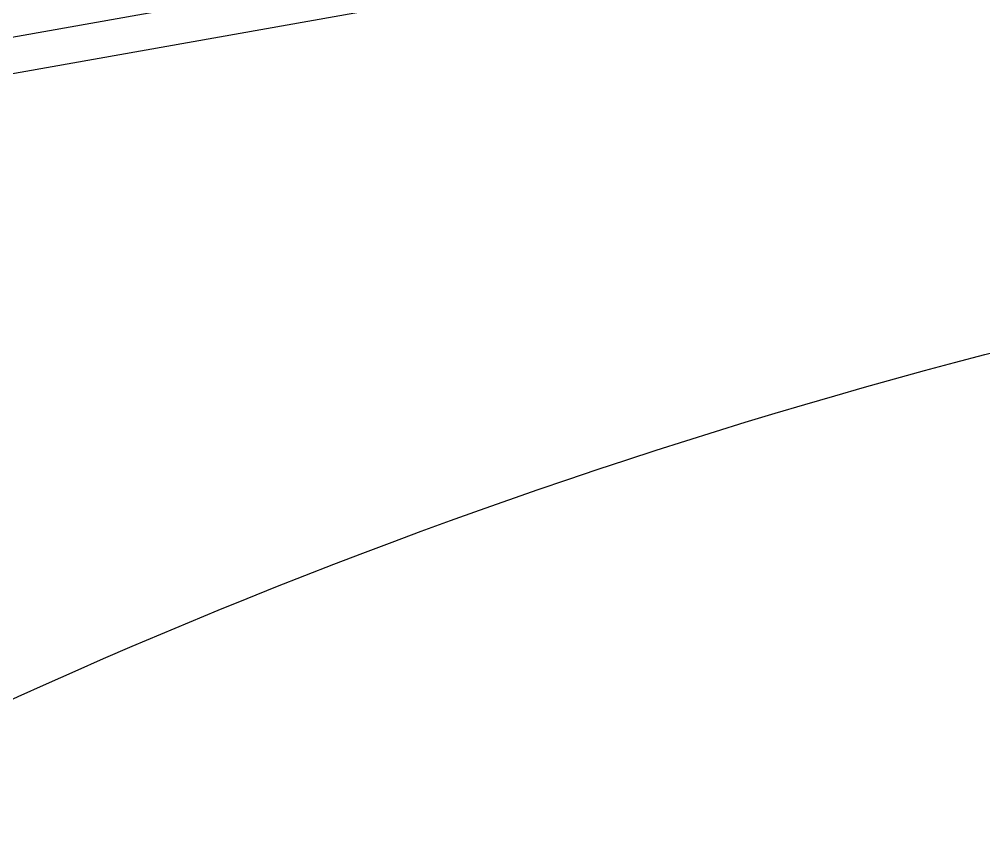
# Model space of a CAD drawing. Header units: millimetres. Extents: x -65527 to 8894748, y -37603 to 223697.
# Drawn here: x -31401.662 to -31397.728, y 101064.963 to 101068.311 of the extents above; entities that cross this region are included whole.
import ezdxf

# ---------------------------------------------------------------- set-up
doc = ezdxf.new("R2010")
doc.units = ezdxf.units.MM
doc.header["$LTSCALE"] = 10
doc.layers.add('Архитектура', color=251, linetype='Continuous')

msp = doc.modelspace()

# ---------------------------------------------------------------- linework, layer by layer
at = {"layer": 'Архитектура', "lineweight": 25, "transparency": 33554684}
msp.add_lwpolyline([(-31365.6676, 101074.6227), (-31405.2897, 101067.6002)], dxfattribs=at)
msp.add_lwpolyline([(-31365.6676, 101074.6227), (-31405.2897, 101067.6002)], dxfattribs=at)
msp.add_lwpolyline([(-31365.6676, 101074.6227), (-31405.2897, 101067.6002)], dxfattribs=at)
msp.add_lwpolyline([(-31365.6676, 101074.6227), (-31405.2897, 101067.6002)], dxfattribs=at)
msp.add_lwpolyline([(-31365.6676, 101074.6227), (-31405.2897, 101067.6002)], dxfattribs=at)
msp.add_lwpolyline([(-31365.6676, 101074.6227), (-31405.2897, 101067.6002)], dxfattribs=at)
msp.add_lwpolyline([(-31365.6676, 101074.6227), (-31405.2897, 101067.6002)], dxfattribs=at)
msp.add_lwpolyline([(-31365.6676, 101074.6227), (-31405.2897, 101067.6002)], dxfattribs=at)
msp.add_lwpolyline([(-31365.6676, 101074.6227), (-31405.2897, 101067.6002)], dxfattribs=at)
msp.add_lwpolyline([(-31365.6676, 101074.6227), (-31405.2897, 101067.6002)], dxfattribs=at)
msp.add_lwpolyline([(-31365.6676, 101074.6227), (-31405.2897, 101067.6002)], dxfattribs=at)
msp.add_lwpolyline([(-31365.6676, 101074.6227), (-31405.2897, 101067.6002)], dxfattribs=at)
msp.add_lwpolyline([(-31365.6676, 101074.6227), (-31405.2897, 101067.6002)], dxfattribs=at)
msp.add_lwpolyline([(-31365.6676, 101074.6227), (-31405.2897, 101067.6002)], dxfattribs=at)
msp.add_lwpolyline([(-31365.6676, 101074.6227), (-31405.2897, 101067.6002)], dxfattribs=at)
msp.add_lwpolyline([(-31365.6676, 101074.6227), (-31405.2897, 101067.6002)], dxfattribs=at)
msp.add_lwpolyline([(-31365.6676, 101074.6227), (-31405.2897, 101067.6002)], dxfattribs=at)
msp.add_lwpolyline([(-31365.6676, 101074.6227), (-31405.2897, 101067.6002)], dxfattribs=at)
msp.add_lwpolyline([(-31365.6676, 101074.6227), (-31405.2897, 101067.6002)], dxfattribs=at)
msp.add_lwpolyline([(-31365.6676, 101074.6227), (-31405.2897, 101067.6002)], dxfattribs=at)
msp.add_lwpolyline([(-31365.6676, 101074.6227), (-31405.2897, 101067.6002)], dxfattribs=at)
msp.add_lwpolyline([(-31365.6676, 101074.6227), (-31405.2897, 101067.6002)], dxfattribs=at)
msp.add_lwpolyline([(-31365.6676, 101074.6227), (-31405.2897, 101067.6002)], dxfattribs=at)
msp.add_lwpolyline([(-31365.6676, 101074.6227), (-31405.2897, 101067.6002)], dxfattribs=at)
msp.add_lwpolyline([(-31365.6676, 101074.6227), (-31405.2897, 101067.6002)], dxfattribs=at)
msp.add_lwpolyline([(-31365.6676, 101074.6227), (-31405.2897, 101067.6002)], dxfattribs=at)
msp.add_lwpolyline([(-31365.6676, 101074.6227), (-31405.2897, 101067.6002)], dxfattribs=at)
msp.add_lwpolyline([(-31365.6676, 101074.6227), (-31405.2897, 101067.6002)], dxfattribs=at)
msp.add_lwpolyline([(-31365.6676, 101074.6227), (-31405.2897, 101067.6002)], dxfattribs=at)
msp.add_lwpolyline([(-31365.6676, 101074.6227), (-31405.2897, 101067.6002)], dxfattribs=at)
msp.add_lwpolyline([(-31365.6676, 101074.6227), (-31405.2897, 101067.6002)], dxfattribs=at)
msp.add_lwpolyline([(-31365.6676, 101074.6227), (-31405.2897, 101067.6002)], dxfattribs=at)
msp.add_lwpolyline([(-31365.6676, 101074.6227), (-31405.2897, 101067.6002)], dxfattribs=at)
msp.add_lwpolyline([(-31365.6676, 101074.6227), (-31405.2897, 101067.6002)], dxfattribs=at)
msp.add_lwpolyline([(-31365.6676, 101074.6227), (-31405.2897, 101067.6002)], dxfattribs=at)
msp.add_lwpolyline([(-31365.6676, 101074.6227), (-31405.2897, 101067.6002)], dxfattribs=at)
msp.add_lwpolyline([(-31365.6676, 101074.6227), (-31405.2897, 101067.6002)], dxfattribs=at)
msp.add_lwpolyline([(-31365.6676, 101074.6227), (-31405.2897, 101067.6002)], dxfattribs=at)
msp.add_lwpolyline([(-31365.6676, 101074.6227), (-31405.2897, 101067.6002)], dxfattribs=at)
msp.add_lwpolyline([(-31365.6676, 101074.6227), (-31405.2897, 101067.6002)], dxfattribs=at)
msp.add_lwpolyline([(-31365.6676, 101074.6227), (-31405.2897, 101067.6002)], dxfattribs=at)
msp.add_lwpolyline([(-31365.6676, 101074.6227), (-31405.2897, 101067.6002)], dxfattribs=at)
msp.add_lwpolyline([(-31365.6676, 101074.6227), (-31405.2897, 101067.6002)], dxfattribs=at)
msp.add_lwpolyline([(-31365.6676, 101074.6227), (-31405.2897, 101067.6002)], dxfattribs=at)
msp.add_lwpolyline([(-31365.6676, 101074.6227), (-31405.2897, 101067.6002)], dxfattribs=at)
msp.add_lwpolyline([(-31365.6676, 101074.6227), (-31405.2897, 101067.6002)], dxfattribs=at)
msp.add_lwpolyline([(-31365.6676, 101074.6227), (-31405.2897, 101067.6002)], dxfattribs=at)
msp.add_lwpolyline([(-31365.6676, 101074.6227), (-31405.2897, 101067.6002)], dxfattribs=at)
msp.add_lwpolyline([(-31365.6676, 101074.6227), (-31405.2897, 101067.6002)], dxfattribs=at)
msp.add_lwpolyline([(-31365.6676, 101074.6227), (-31405.2897, 101067.6002)], dxfattribs=at)
msp.add_lwpolyline([(-31365.6676, 101074.6227), (-31405.2897, 101067.6002)], dxfattribs=at)
msp.add_lwpolyline([(-31365.6676, 101074.6227), (-31405.2897, 101067.6002)], dxfattribs=at)
msp.add_lwpolyline([(-31365.6676, 101074.6227), (-31405.2897, 101067.6002)], dxfattribs=at)
msp.add_lwpolyline([(-31365.6676, 101074.6227), (-31405.2897, 101067.6002)], dxfattribs=at)
msp.add_lwpolyline([(-31365.6676, 101074.6227), (-31405.2897, 101067.6002)], dxfattribs=at)
msp.add_lwpolyline([(-31365.6676, 101074.6227), (-31405.2897, 101067.6002)], dxfattribs=at)
for points in [[(-31418.8867, 101069.3293, -0.164997), (-31417.0195, 101065.9312), (-31416.9982, 101065.8112, 0.414304), (-31416.5035, 101065.4654), (-31412.782, 101066.125, 0.228696), (-31412.4812, 101066.3421, -0.319049), (-31412.0378, 101066.5602, -0.319002), (-31411.6857, 101066.2134), (-31411.4729, 101065.0129, -0.4144), (-31411.6211, 101064.8009), (-31411.8612, 101064.7583, 0.668339), (-31411.934, 101064.4284), (-31410.5208, 101063.4406, 0.198883), (-31410.1107, 101063.3501), (-31406.029, 101064.0735, 0.198883), (-31405.6751, 101064.2994), (-31404.6874, 101065.7127, 0.668339), (-31404.8692, 101065.9976), (-31405.1093, 101065.955, -0.4144), (-31405.3213, 101066.1032), (-31405.5341, 101067.3037, -0.710202), (-31404.8313, 101067.6979, 0.228696), (-31404.4742, 101067.5975), (-31395.3007, 101069.2233, 0.414362)], [(-31418.8867, 101069.3293, -0.164997), (-31417.0195, 101065.9312), (-31416.9982, 101065.8112, 0.414304), (-31416.5035, 101065.4654), (-31412.782, 101066.125, 0.228696), (-31412.4812, 101066.3421, -0.319049), (-31412.0378, 101066.5602, -0.319002), (-31411.6857, 101066.2134), (-31411.4729, 101065.0129, -0.4144), (-31411.6211, 101064.8009), (-31411.8612, 101064.7583, 0.668339), (-31411.934, 101064.4284), (-31410.5208, 101063.4406, 0.198883), (-31410.1107, 101063.3501), (-31406.029, 101064.0735, 0.198883), (-31405.6751, 101064.2994), (-31404.6874, 101065.7127, 0.668339), (-31404.8692, 101065.9976), (-31405.1093, 101065.955, -0.4144), (-31405.3213, 101066.1032), (-31405.5341, 101067.3037, -0.710202), (-31404.8313, 101067.6979, 0.228696), (-31404.4742, 101067.5975), (-31395.3007, 101069.2233, 0.414362)], [(-31418.8867, 101069.3293, -0.164997), (-31417.0195, 101065.9312), (-31416.9982, 101065.8112, 0.414304), (-31416.5035, 101065.4654), (-31412.782, 101066.125, 0.228696), (-31412.4812, 101066.3421, -0.319049), (-31412.0378, 101066.5602, -0.319002), (-31411.6857, 101066.2134), (-31411.4729, 101065.0129, -0.4144), (-31411.6211, 101064.8009), (-31411.8612, 101064.7583, 0.668339), (-31411.934, 101064.4284), (-31410.5208, 101063.4406, 0.198883), (-31410.1107, 101063.3501), (-31406.029, 101064.0735, 0.198883), (-31405.6751, 101064.2994), (-31404.6874, 101065.7127, 0.668339), (-31404.8692, 101065.9976), (-31405.1093, 101065.955, -0.4144), (-31405.3213, 101066.1032), (-31405.5341, 101067.3037, -0.710202), (-31404.8313, 101067.6979, 0.228696), (-31404.4742, 101067.5975), (-31395.3007, 101069.2233, 0.414362)], [(-31418.8867, 101069.3293, -0.164997), (-31417.0195, 101065.9312), (-31416.9982, 101065.8112, 0.414304), (-31416.5035, 101065.4654), (-31412.782, 101066.125, 0.228696), (-31412.4812, 101066.3421, -0.319049), (-31412.0378, 101066.5602, -0.319002), (-31411.6857, 101066.2134), (-31411.4729, 101065.0129, -0.4144), (-31411.6211, 101064.8009), (-31411.8612, 101064.7583, 0.668339), (-31411.934, 101064.4284), (-31410.5208, 101063.4406, 0.198883), (-31410.1107, 101063.3501), (-31406.029, 101064.0735, 0.198883), (-31405.6751, 101064.2994), (-31404.6874, 101065.7127, 0.668339), (-31404.8692, 101065.9976), (-31405.1093, 101065.955, -0.4144), (-31405.3213, 101066.1032), (-31405.5341, 101067.3037, -0.710202), (-31404.8313, 101067.6979, 0.228696), (-31404.4742, 101067.5975), (-31395.3007, 101069.2233, 0.414362)], [(-31418.8867, 101069.3293, -0.164997), (-31417.0195, 101065.9312), (-31416.9982, 101065.8112, 0.414304), (-31416.5035, 101065.4654), (-31412.782, 101066.125, 0.228696), (-31412.4812, 101066.3421, -0.319049), (-31412.0378, 101066.5602, -0.319002), (-31411.6857, 101066.2134), (-31411.4729, 101065.0129, -0.4144), (-31411.6211, 101064.8009), (-31411.8612, 101064.7583, 0.668339), (-31411.934, 101064.4284), (-31410.5208, 101063.4406, 0.198883), (-31410.1107, 101063.3501), (-31406.029, 101064.0735, 0.198883), (-31405.6751, 101064.2994), (-31404.6874, 101065.7127, 0.668339), (-31404.8692, 101065.9976), (-31405.1093, 101065.955, -0.4144), (-31405.3213, 101066.1032), (-31405.5341, 101067.3037, -0.710202), (-31404.8313, 101067.6979, 0.228696), (-31404.4742, 101067.5975), (-31395.3007, 101069.2233, 0.414362)], [(-31418.8867, 101069.3293, -0.164997), (-31417.0195, 101065.9312), (-31416.9982, 101065.8112, 0.414304), (-31416.5035, 101065.4654), (-31412.782, 101066.125, 0.228696), (-31412.4812, 101066.3421, -0.319049), (-31412.0378, 101066.5602, -0.319002), (-31411.6857, 101066.2134), (-31411.4729, 101065.0129, -0.4144), (-31411.6211, 101064.8009), (-31411.8612, 101064.7583, 0.668339), (-31411.934, 101064.4284), (-31410.5208, 101063.4406, 0.198883), (-31410.1107, 101063.3501), (-31406.029, 101064.0735, 0.198883), (-31405.6751, 101064.2994), (-31404.6874, 101065.7127, 0.668339), (-31404.8692, 101065.9976), (-31405.1093, 101065.955, -0.4144), (-31405.3213, 101066.1032), (-31405.5341, 101067.3037, -0.710202), (-31404.8313, 101067.6979, 0.228696), (-31404.4742, 101067.5975), (-31395.3007, 101069.2233, 0.414362)], [(-31418.8867, 101069.3293, -0.164997), (-31417.0195, 101065.9312), (-31416.9982, 101065.8112, 0.414304), (-31416.5035, 101065.4654), (-31412.782, 101066.125, 0.228696), (-31412.4812, 101066.3421, -0.319049), (-31412.0378, 101066.5602, -0.319002), (-31411.6857, 101066.2134), (-31411.4729, 101065.0129, -0.4144), (-31411.6211, 101064.8009), (-31411.8612, 101064.7583, 0.668339), (-31411.934, 101064.4284), (-31410.5208, 101063.4406, 0.198883), (-31410.1107, 101063.3501), (-31406.029, 101064.0735, 0.198883), (-31405.6751, 101064.2994), (-31404.6874, 101065.7127, 0.668339), (-31404.8692, 101065.9976), (-31405.1093, 101065.955, -0.4144), (-31405.3213, 101066.1032), (-31405.5341, 101067.3037, -0.710202), (-31404.8313, 101067.6979, 0.228696), (-31404.4742, 101067.5975), (-31395.3007, 101069.2233, 0.414362)], [(-31418.8867, 101069.3293, -0.164997), (-31417.0195, 101065.9312), (-31416.9982, 101065.8112, 0.414304), (-31416.5035, 101065.4654), (-31412.782, 101066.125, 0.228696), (-31412.4812, 101066.3421, -0.319049), (-31412.0378, 101066.5602, -0.319002), (-31411.6857, 101066.2134), (-31411.4729, 101065.0129, -0.4144), (-31411.6211, 101064.8009), (-31411.8612, 101064.7583, 0.668339), (-31411.934, 101064.4284), (-31410.5208, 101063.4406, 0.198883), (-31410.1107, 101063.3501), (-31406.029, 101064.0735, 0.198883), (-31405.6751, 101064.2994), (-31404.6874, 101065.7127, 0.668339), (-31404.8692, 101065.9976), (-31405.1093, 101065.955, -0.4144), (-31405.3213, 101066.1032), (-31405.5341, 101067.3037, -0.710202), (-31404.8313, 101067.6979, 0.228696), (-31404.4742, 101067.5975), (-31395.3007, 101069.2233, 0.414362)], [(-31418.8867, 101069.3293, -0.164997), (-31417.0195, 101065.9312), (-31416.9982, 101065.8112, 0.414304), (-31416.5035, 101065.4654), (-31412.782, 101066.125, 0.228696), (-31412.4812, 101066.3421, -0.319049), (-31412.0378, 101066.5602, -0.319002), (-31411.6857, 101066.2134), (-31411.4729, 101065.0129, -0.4144), (-31411.6211, 101064.8009), (-31411.8612, 101064.7583, 0.668339), (-31411.934, 101064.4284), (-31410.5208, 101063.4406, 0.198883), (-31410.1107, 101063.3501), (-31406.029, 101064.0735, 0.198883), (-31405.6751, 101064.2994), (-31404.6874, 101065.7127, 0.668339), (-31404.8692, 101065.9976), (-31405.1093, 101065.955, -0.4144), (-31405.3213, 101066.1032), (-31405.5341, 101067.3037, -0.710202), (-31404.8313, 101067.6979, 0.228696), (-31404.4742, 101067.5975), (-31395.3007, 101069.2233, 0.414362)], [(-31418.8867, 101069.3293, -0.164997), (-31417.0195, 101065.9312), (-31416.9982, 101065.8112, 0.414304), (-31416.5035, 101065.4654), (-31412.782, 101066.125, 0.228696), (-31412.4812, 101066.3421, -0.319049), (-31412.0378, 101066.5602, -0.319002), (-31411.6857, 101066.2134), (-31411.4729, 101065.0129, -0.4144), (-31411.6211, 101064.8009), (-31411.8612, 101064.7583, 0.668339), (-31411.934, 101064.4284), (-31410.5208, 101063.4406, 0.198883), (-31410.1107, 101063.3501), (-31406.029, 101064.0735, 0.198883), (-31405.6751, 101064.2994), (-31404.6874, 101065.7127, 0.668339), (-31404.8692, 101065.9976), (-31405.1093, 101065.955, -0.4144), (-31405.3213, 101066.1032), (-31405.5341, 101067.3037, -0.710202), (-31404.8313, 101067.6979, 0.228696), (-31404.4742, 101067.5975), (-31395.3007, 101069.2233, 0.414362)], [(-31418.8867, 101069.3293, -0.164997), (-31417.0195, 101065.9312), (-31416.9982, 101065.8112, 0.414304), (-31416.5035, 101065.4654), (-31412.782, 101066.125, 0.228696), (-31412.4812, 101066.3421, -0.319049), (-31412.0378, 101066.5602, -0.319002), (-31411.6857, 101066.2134), (-31411.4729, 101065.0129, -0.4144), (-31411.6211, 101064.8009), (-31411.8612, 101064.7583, 0.668339), (-31411.934, 101064.4284), (-31410.5208, 101063.4406, 0.198883), (-31410.1107, 101063.3501), (-31406.029, 101064.0735, 0.198883), (-31405.6751, 101064.2994), (-31404.6874, 101065.7127, 0.668339), (-31404.8692, 101065.9976), (-31405.1093, 101065.955, -0.4144), (-31405.3213, 101066.1032), (-31405.5341, 101067.3037, -0.710202), (-31404.8313, 101067.6979, 0.228696), (-31404.4742, 101067.5975), (-31395.3007, 101069.2233, 0.414362)], [(-31418.8867, 101069.3293, -0.164997), (-31417.0195, 101065.9312), (-31416.9982, 101065.8112, 0.414304), (-31416.5035, 101065.4654), (-31412.782, 101066.125, 0.228696), (-31412.4812, 101066.3421, -0.319049), (-31412.0378, 101066.5602, -0.319002), (-31411.6857, 101066.2134), (-31411.4729, 101065.0129, -0.4144), (-31411.6211, 101064.8009), (-31411.8612, 101064.7583, 0.668339), (-31411.934, 101064.4284), (-31410.5208, 101063.4406, 0.198883), (-31410.1107, 101063.3501), (-31406.029, 101064.0735, 0.198883), (-31405.6751, 101064.2994), (-31404.6874, 101065.7127, 0.668339), (-31404.8692, 101065.9976), (-31405.1093, 101065.955, -0.4144), (-31405.3213, 101066.1032), (-31405.5341, 101067.3037, -0.710202), (-31404.8313, 101067.6979, 0.228696), (-31404.4742, 101067.5975), (-31395.3007, 101069.2233, 0.414362)], [(-31418.8867, 101069.3293, -0.164997), (-31417.0195, 101065.9312), (-31416.9982, 101065.8112, 0.414304), (-31416.5035, 101065.4654), (-31412.782, 101066.125, 0.228696), (-31412.4812, 101066.3421, -0.319049), (-31412.0378, 101066.5602, -0.319002), (-31411.6857, 101066.2134), (-31411.4729, 101065.0129, -0.4144), (-31411.6211, 101064.8009), (-31411.8612, 101064.7583, 0.668339), (-31411.934, 101064.4284), (-31410.5208, 101063.4406, 0.198883), (-31410.1107, 101063.3501), (-31406.029, 101064.0735, 0.198883), (-31405.6751, 101064.2994), (-31404.6874, 101065.7127, 0.668339), (-31404.8692, 101065.9976), (-31405.1093, 101065.955, -0.4144), (-31405.3213, 101066.1032), (-31405.5341, 101067.3037, -0.710202), (-31404.8313, 101067.6979, 0.228696), (-31404.4742, 101067.5975), (-31395.3007, 101069.2233, 0.414362)], [(-31418.8867, 101069.3293, -0.164997), (-31417.0195, 101065.9312), (-31416.9982, 101065.8112, 0.414304), (-31416.5035, 101065.4654), (-31412.782, 101066.125, 0.228696), (-31412.4812, 101066.3421, -0.319049), (-31412.0378, 101066.5602, -0.319002), (-31411.6857, 101066.2134), (-31411.4729, 101065.0129, -0.4144), (-31411.6211, 101064.8009), (-31411.8612, 101064.7583, 0.668339), (-31411.934, 101064.4284), (-31410.5208, 101063.4406, 0.198883), (-31410.1107, 101063.3501), (-31406.029, 101064.0735, 0.198883), (-31405.6751, 101064.2994), (-31404.6874, 101065.7127, 0.668339), (-31404.8692, 101065.9976), (-31405.1093, 101065.955, -0.4144), (-31405.3213, 101066.1032), (-31405.5341, 101067.3037, -0.710202), (-31404.8313, 101067.6979, 0.228696), (-31404.4742, 101067.5975), (-31395.3007, 101069.2233, 0.414362)], [(-31418.8867, 101069.3293, -0.164997), (-31417.0195, 101065.9312), (-31416.9982, 101065.8112, 0.414304), (-31416.5035, 101065.4654), (-31412.782, 101066.125, 0.228696), (-31412.4812, 101066.3421, -0.319049), (-31412.0378, 101066.5602, -0.319002), (-31411.6857, 101066.2134), (-31411.4729, 101065.0129, -0.4144), (-31411.6211, 101064.8009), (-31411.8612, 101064.7583, 0.668339), (-31411.934, 101064.4284), (-31410.5208, 101063.4406, 0.198883), (-31410.1107, 101063.3501), (-31406.029, 101064.0735, 0.198883), (-31405.6751, 101064.2994), (-31404.6874, 101065.7127, 0.668339), (-31404.8692, 101065.9976), (-31405.1093, 101065.955, -0.4144), (-31405.3213, 101066.1032), (-31405.5341, 101067.3037, -0.710202), (-31404.8313, 101067.6979, 0.228696), (-31404.4742, 101067.5975), (-31395.3007, 101069.2233, 0.414362)], [(-31418.8867, 101069.3293, -0.164997), (-31417.0195, 101065.9312), (-31416.9982, 101065.8112, 0.414304), (-31416.5035, 101065.4654), (-31412.782, 101066.125, 0.228696), (-31412.4812, 101066.3421, -0.319049), (-31412.0378, 101066.5602, -0.319002), (-31411.6857, 101066.2134), (-31411.4729, 101065.0129, -0.4144), (-31411.6211, 101064.8009), (-31411.8612, 101064.7583, 0.668339), (-31411.934, 101064.4284), (-31410.5208, 101063.4406, 0.198883), (-31410.1107, 101063.3501), (-31406.029, 101064.0735, 0.198883), (-31405.6751, 101064.2994), (-31404.6874, 101065.7127, 0.668339), (-31404.8692, 101065.9976), (-31405.1093, 101065.955, -0.4144), (-31405.3213, 101066.1032), (-31405.5341, 101067.3037, -0.710202), (-31404.8313, 101067.6979, 0.228696), (-31404.4742, 101067.5975), (-31395.3007, 101069.2233, 0.414362)], [(-31418.8867, 101069.3293, -0.164997), (-31417.0195, 101065.9312), (-31416.9982, 101065.8112, 0.414304), (-31416.5035, 101065.4654), (-31412.782, 101066.125, 0.228696), (-31412.4812, 101066.3421, -0.319049), (-31412.0378, 101066.5602, -0.319002), (-31411.6857, 101066.2134), (-31411.4729, 101065.0129, -0.4144), (-31411.6211, 101064.8009), (-31411.8612, 101064.7583, 0.668339), (-31411.934, 101064.4284), (-31410.5208, 101063.4406, 0.198883), (-31410.1107, 101063.3501), (-31406.029, 101064.0735, 0.198883), (-31405.6751, 101064.2994), (-31404.6874, 101065.7127, 0.668339), (-31404.8692, 101065.9976), (-31405.1093, 101065.955, -0.4144), (-31405.3213, 101066.1032), (-31405.5341, 101067.3037, -0.710202), (-31404.8313, 101067.6979, 0.228696), (-31404.4742, 101067.5975), (-31395.3007, 101069.2233, 0.414362)], [(-31418.8867, 101069.3293, -0.164997), (-31417.0195, 101065.9312), (-31416.9982, 101065.8112, 0.414304), (-31416.5035, 101065.4654), (-31412.782, 101066.125, 0.228696), (-31412.4812, 101066.3421, -0.319049), (-31412.0378, 101066.5602, -0.319002), (-31411.6857, 101066.2134), (-31411.4729, 101065.0129, -0.4144), (-31411.6211, 101064.8009), (-31411.8612, 101064.7583, 0.668339), (-31411.934, 101064.4284), (-31410.5208, 101063.4406, 0.198883), (-31410.1107, 101063.3501), (-31406.029, 101064.0735, 0.198883), (-31405.6751, 101064.2994), (-31404.6874, 101065.7127, 0.668339), (-31404.8692, 101065.9976), (-31405.1093, 101065.955, -0.4144), (-31405.3213, 101066.1032), (-31405.5341, 101067.3037, -0.710202), (-31404.8313, 101067.6979, 0.228696), (-31404.4742, 101067.5975), (-31395.3007, 101069.2233, 0.414362)], [(-31418.8867, 101069.3293, -0.164997), (-31417.0195, 101065.9312), (-31416.9982, 101065.8112, 0.414304), (-31416.5035, 101065.4654), (-31412.782, 101066.125, 0.228696), (-31412.4812, 101066.3421, -0.319049), (-31412.0378, 101066.5602, -0.319002), (-31411.6857, 101066.2134), (-31411.4729, 101065.0129, -0.4144), (-31411.6211, 101064.8009), (-31411.8612, 101064.7583, 0.668339), (-31411.934, 101064.4284), (-31410.5208, 101063.4406, 0.198883), (-31410.1107, 101063.3501), (-31406.029, 101064.0735, 0.198883), (-31405.6751, 101064.2994), (-31404.6874, 101065.7127, 0.668339), (-31404.8692, 101065.9976), (-31405.1093, 101065.955, -0.4144), (-31405.3213, 101066.1032), (-31405.5341, 101067.3037, -0.710202), (-31404.8313, 101067.6979, 0.228696), (-31404.4742, 101067.5975), (-31395.3007, 101069.2233, 0.414362)], [(-31418.8867, 101069.3293, -0.164997), (-31417.0195, 101065.9312), (-31416.9982, 101065.8112, 0.414304), (-31416.5035, 101065.4654), (-31412.782, 101066.125, 0.228696), (-31412.4812, 101066.3421, -0.319049), (-31412.0378, 101066.5602, -0.319002), (-31411.6857, 101066.2134), (-31411.4729, 101065.0129, -0.4144), (-31411.6211, 101064.8009), (-31411.8612, 101064.7583, 0.668339), (-31411.934, 101064.4284), (-31410.5208, 101063.4406, 0.198883), (-31410.1107, 101063.3501), (-31406.029, 101064.0735, 0.198883), (-31405.6751, 101064.2994), (-31404.6874, 101065.7127, 0.668339), (-31404.8692, 101065.9976), (-31405.1093, 101065.955, -0.4144), (-31405.3213, 101066.1032), (-31405.5341, 101067.3037, -0.710202), (-31404.8313, 101067.6979, 0.228696), (-31404.4742, 101067.5975), (-31395.3007, 101069.2233, 0.414362)], [(-31418.8867, 101069.3293, -0.164997), (-31417.0195, 101065.9312), (-31416.9982, 101065.8112, 0.414304), (-31416.5035, 101065.4654), (-31412.782, 101066.125, 0.228696), (-31412.4812, 101066.3421, -0.319049), (-31412.0378, 101066.5602, -0.319002), (-31411.6857, 101066.2134), (-31411.4729, 101065.0129, -0.4144), (-31411.6211, 101064.8009), (-31411.8612, 101064.7583, 0.668339), (-31411.934, 101064.4284), (-31410.5208, 101063.4406, 0.198883), (-31410.1107, 101063.3501), (-31406.029, 101064.0735, 0.198883), (-31405.6751, 101064.2994), (-31404.6874, 101065.7127, 0.668339), (-31404.8692, 101065.9976), (-31405.1093, 101065.955, -0.4144), (-31405.3213, 101066.1032), (-31405.5341, 101067.3037, -0.710202), (-31404.8313, 101067.6979, 0.228696), (-31404.4742, 101067.5975), (-31395.3007, 101069.2233, 0.414362)], [(-31418.8867, 101069.3293, -0.164997), (-31417.0195, 101065.9312), (-31416.9982, 101065.8112, 0.414304), (-31416.5035, 101065.4654), (-31412.782, 101066.125, 0.228696), (-31412.4812, 101066.3421, -0.319049), (-31412.0378, 101066.5602, -0.319002), (-31411.6857, 101066.2134), (-31411.4729, 101065.0129, -0.4144), (-31411.6211, 101064.8009), (-31411.8612, 101064.7583, 0.668339), (-31411.934, 101064.4284), (-31410.5208, 101063.4406, 0.198883), (-31410.1107, 101063.3501), (-31406.029, 101064.0735, 0.198883), (-31405.6751, 101064.2994), (-31404.6874, 101065.7127, 0.668339), (-31404.8692, 101065.9976), (-31405.1093, 101065.955, -0.4144), (-31405.3213, 101066.1032), (-31405.5341, 101067.3037, -0.710202), (-31404.8313, 101067.6979, 0.228696), (-31404.4742, 101067.5975), (-31395.3007, 101069.2233, 0.414362)], [(-31418.8867, 101069.3293, -0.164997), (-31417.0195, 101065.9312), (-31416.9982, 101065.8112, 0.414304), (-31416.5035, 101065.4654), (-31412.782, 101066.125, 0.228696), (-31412.4812, 101066.3421, -0.319049), (-31412.0378, 101066.5602, -0.319002), (-31411.6857, 101066.2134), (-31411.4729, 101065.0129, -0.4144), (-31411.6211, 101064.8009), (-31411.8612, 101064.7583, 0.668339), (-31411.934, 101064.4284), (-31410.5208, 101063.4406, 0.198883), (-31410.1107, 101063.3501), (-31406.029, 101064.0735, 0.198883), (-31405.6751, 101064.2994), (-31404.6874, 101065.7127, 0.668339), (-31404.8692, 101065.9976), (-31405.1093, 101065.955, -0.4144), (-31405.3213, 101066.1032), (-31405.5341, 101067.3037, -0.710202), (-31404.8313, 101067.6979, 0.228696), (-31404.4742, 101067.5975), (-31395.3007, 101069.2233, 0.414362)], [(-31418.8867, 101069.3293, -0.164997), (-31417.0195, 101065.9312), (-31416.9982, 101065.8112, 0.414304), (-31416.5035, 101065.4654), (-31412.782, 101066.125, 0.228696), (-31412.4812, 101066.3421, -0.319049), (-31412.0378, 101066.5602, -0.319002), (-31411.6857, 101066.2134), (-31411.4729, 101065.0129, -0.4144), (-31411.6211, 101064.8009), (-31411.8612, 101064.7583, 0.668339), (-31411.934, 101064.4284), (-31410.5208, 101063.4406, 0.198883), (-31410.1107, 101063.3501), (-31406.029, 101064.0735, 0.198883), (-31405.6751, 101064.2994), (-31404.6874, 101065.7127, 0.668339), (-31404.8692, 101065.9976), (-31405.1093, 101065.955, -0.4144), (-31405.3213, 101066.1032), (-31405.5341, 101067.3037, -0.710202), (-31404.8313, 101067.6979, 0.228696), (-31404.4742, 101067.5975), (-31395.3007, 101069.2233, 0.414362)], [(-31418.8867, 101069.3293, -0.164997), (-31417.0195, 101065.9312), (-31416.9982, 101065.8112, 0.414304), (-31416.5035, 101065.4654), (-31412.782, 101066.125, 0.228696), (-31412.4812, 101066.3421, -0.319049), (-31412.0378, 101066.5602, -0.319002), (-31411.6857, 101066.2134), (-31411.4729, 101065.0129, -0.4144), (-31411.6211, 101064.8009), (-31411.8612, 101064.7583, 0.668339), (-31411.934, 101064.4284), (-31410.5208, 101063.4406, 0.198883), (-31410.1107, 101063.3501), (-31406.029, 101064.0735, 0.198883), (-31405.6751, 101064.2994), (-31404.6874, 101065.7127, 0.668339), (-31404.8692, 101065.9976), (-31405.1093, 101065.955, -0.4144), (-31405.3213, 101066.1032), (-31405.5341, 101067.3037, -0.710202), (-31404.8313, 101067.6979, 0.228696), (-31404.4742, 101067.5975), (-31395.3007, 101069.2233, 0.414362)], [(-31418.8867, 101069.3293, -0.164997), (-31417.0195, 101065.9312), (-31416.9982, 101065.8112, 0.414304), (-31416.5035, 101065.4654), (-31412.782, 101066.125, 0.228696), (-31412.4812, 101066.3421, -0.319049), (-31412.0378, 101066.5602, -0.319002), (-31411.6857, 101066.2134), (-31411.4729, 101065.0129, -0.4144), (-31411.6211, 101064.8009), (-31411.8612, 101064.7583, 0.668339), (-31411.934, 101064.4284), (-31410.5208, 101063.4406, 0.198883), (-31410.1107, 101063.3501), (-31406.029, 101064.0735, 0.198883), (-31405.6751, 101064.2994), (-31404.6874, 101065.7127, 0.668339), (-31404.8692, 101065.9976), (-31405.1093, 101065.955, -0.4144), (-31405.3213, 101066.1032), (-31405.5341, 101067.3037, -0.710202), (-31404.8313, 101067.6979, 0.228696), (-31404.4742, 101067.5975), (-31395.3007, 101069.2233, 0.414362)], [(-31418.8867, 101069.3293, -0.164997), (-31417.0195, 101065.9312), (-31416.9982, 101065.8112, 0.414304), (-31416.5035, 101065.4654), (-31412.782, 101066.125, 0.228696), (-31412.4812, 101066.3421, -0.319049), (-31412.0378, 101066.5602, -0.319002), (-31411.6857, 101066.2134), (-31411.4729, 101065.0129, -0.4144), (-31411.6211, 101064.8009), (-31411.8612, 101064.7583, 0.668339), (-31411.934, 101064.4284), (-31410.5208, 101063.4406, 0.198883), (-31410.1107, 101063.3501), (-31406.029, 101064.0735, 0.198883), (-31405.6751, 101064.2994), (-31404.6874, 101065.7127, 0.668339), (-31404.8692, 101065.9976), (-31405.1093, 101065.955, -0.4144), (-31405.3213, 101066.1032), (-31405.5341, 101067.3037, -0.710202), (-31404.8313, 101067.6979, 0.228696), (-31404.4742, 101067.5975), (-31395.3007, 101069.2233, 0.414362)], [(-31418.8867, 101069.3293, -0.164997), (-31417.0195, 101065.9312), (-31416.9982, 101065.8112, 0.414304), (-31416.5035, 101065.4654), (-31412.782, 101066.125, 0.228696), (-31412.4812, 101066.3421, -0.319049), (-31412.0378, 101066.5602, -0.319002), (-31411.6857, 101066.2134), (-31411.4729, 101065.0129, -0.4144), (-31411.6211, 101064.8009), (-31411.8612, 101064.7583, 0.668339), (-31411.934, 101064.4284), (-31410.5208, 101063.4406, 0.198883), (-31410.1107, 101063.3501), (-31406.029, 101064.0735, 0.198883), (-31405.6751, 101064.2994), (-31404.6874, 101065.7127, 0.668339), (-31404.8692, 101065.9976), (-31405.1093, 101065.955, -0.4144), (-31405.3213, 101066.1032), (-31405.5341, 101067.3037, -0.710202), (-31404.8313, 101067.6979, 0.228696), (-31404.4742, 101067.5975), (-31395.3007, 101069.2233, 0.414362)], [(-31418.8867, 101069.3293, -0.164997), (-31417.0195, 101065.9312), (-31416.9982, 101065.8112, 0.414304), (-31416.5035, 101065.4654), (-31412.782, 101066.125, 0.228696), (-31412.4812, 101066.3421, -0.319049), (-31412.0378, 101066.5602, -0.319002), (-31411.6857, 101066.2134), (-31411.4729, 101065.0129, -0.4144), (-31411.6211, 101064.8009), (-31411.8612, 101064.7583, 0.668339), (-31411.934, 101064.4284), (-31410.5208, 101063.4406, 0.198883), (-31410.1107, 101063.3501), (-31406.029, 101064.0735, 0.198883), (-31405.6751, 101064.2994), (-31404.6874, 101065.7127, 0.668339), (-31404.8692, 101065.9976), (-31405.1093, 101065.955, -0.4144), (-31405.3213, 101066.1032), (-31405.5341, 101067.3037, -0.710202), (-31404.8313, 101067.6979, 0.228696), (-31404.4742, 101067.5975), (-31395.3007, 101069.2233, 0.414362)], [(-31418.8867, 101069.3293, -0.164997), (-31417.0195, 101065.9312), (-31416.9982, 101065.8112, 0.414304), (-31416.5035, 101065.4654), (-31412.782, 101066.125, 0.228696), (-31412.4812, 101066.3421, -0.319049), (-31412.0378, 101066.5602, -0.319002), (-31411.6857, 101066.2134), (-31411.4729, 101065.0129, -0.4144), (-31411.6211, 101064.8009), (-31411.8612, 101064.7583, 0.668339), (-31411.934, 101064.4284), (-31410.5208, 101063.4406, 0.198883), (-31410.1107, 101063.3501), (-31406.029, 101064.0735, 0.198883), (-31405.6751, 101064.2994), (-31404.6874, 101065.7127, 0.668339), (-31404.8692, 101065.9976), (-31405.1093, 101065.955, -0.4144), (-31405.3213, 101066.1032), (-31405.5341, 101067.3037, -0.710202), (-31404.8313, 101067.6979, 0.228696), (-31404.4742, 101067.5975), (-31395.3007, 101069.2233, 0.414362)], [(-31418.8867, 101069.3293, -0.164997), (-31417.0195, 101065.9312), (-31416.9982, 101065.8112, 0.414304), (-31416.5035, 101065.4654), (-31412.782, 101066.125, 0.228696), (-31412.4812, 101066.3421, -0.319049), (-31412.0378, 101066.5602, -0.319002), (-31411.6857, 101066.2134), (-31411.4729, 101065.0129, -0.4144), (-31411.6211, 101064.8009), (-31411.8612, 101064.7583, 0.668339), (-31411.934, 101064.4284), (-31410.5208, 101063.4406, 0.198883), (-31410.1107, 101063.3501), (-31406.029, 101064.0735, 0.198883), (-31405.6751, 101064.2994), (-31404.6874, 101065.7127, 0.668339), (-31404.8692, 101065.9976), (-31405.1093, 101065.955, -0.4144), (-31405.3213, 101066.1032), (-31405.5341, 101067.3037, -0.710202), (-31404.8313, 101067.6979, 0.228696), (-31404.4742, 101067.5975), (-31395.3007, 101069.2233, 0.414362)], [(-31418.8867, 101069.3293, -0.164997), (-31417.0195, 101065.9312), (-31416.9982, 101065.8112, 0.414304), (-31416.5035, 101065.4654), (-31412.782, 101066.125, 0.228696), (-31412.4812, 101066.3421, -0.319049), (-31412.0378, 101066.5602, -0.319002), (-31411.6857, 101066.2134), (-31411.4729, 101065.0129, -0.4144), (-31411.6211, 101064.8009), (-31411.8612, 101064.7583, 0.668339), (-31411.934, 101064.4284), (-31410.5208, 101063.4406, 0.198883), (-31410.1107, 101063.3501), (-31406.029, 101064.0735, 0.198883), (-31405.6751, 101064.2994), (-31404.6874, 101065.7127, 0.668339), (-31404.8692, 101065.9976), (-31405.1093, 101065.955, -0.4144), (-31405.3213, 101066.1032), (-31405.5341, 101067.3037, -0.710202), (-31404.8313, 101067.6979, 0.228696), (-31404.4742, 101067.5975), (-31395.3007, 101069.2233, 0.414362)], [(-31418.8867, 101069.3293, -0.164997), (-31417.0195, 101065.9312), (-31416.9982, 101065.8112, 0.414304), (-31416.5035, 101065.4654), (-31412.782, 101066.125, 0.228696), (-31412.4812, 101066.3421, -0.319049), (-31412.0378, 101066.5602, -0.319002), (-31411.6857, 101066.2134), (-31411.4729, 101065.0129, -0.4144), (-31411.6211, 101064.8009), (-31411.8612, 101064.7583, 0.668339), (-31411.934, 101064.4284), (-31410.5208, 101063.4406, 0.198883), (-31410.1107, 101063.3501), (-31406.029, 101064.0735, 0.198883), (-31405.6751, 101064.2994), (-31404.6874, 101065.7127, 0.668339), (-31404.8692, 101065.9976), (-31405.1093, 101065.955, -0.4144), (-31405.3213, 101066.1032), (-31405.5341, 101067.3037, -0.710202), (-31404.8313, 101067.6979, 0.228696), (-31404.4742, 101067.5975), (-31395.3007, 101069.2233, 0.414362)], [(-31418.8867, 101069.3293, -0.164997), (-31417.0195, 101065.9312), (-31416.9982, 101065.8112, 0.414304), (-31416.5035, 101065.4654), (-31412.782, 101066.125, 0.228696), (-31412.4812, 101066.3421, -0.319049), (-31412.0378, 101066.5602, -0.319002), (-31411.6857, 101066.2134), (-31411.4729, 101065.0129, -0.4144), (-31411.6211, 101064.8009), (-31411.8612, 101064.7583, 0.668339), (-31411.934, 101064.4284), (-31410.5208, 101063.4406, 0.198883), (-31410.1107, 101063.3501), (-31406.029, 101064.0735, 0.198883), (-31405.6751, 101064.2994), (-31404.6874, 101065.7127, 0.668339), (-31404.8692, 101065.9976), (-31405.1093, 101065.955, -0.4144), (-31405.3213, 101066.1032), (-31405.5341, 101067.3037, -0.710202), (-31404.8313, 101067.6979, 0.228696), (-31404.4742, 101067.5975), (-31395.3007, 101069.2233, 0.414362)], [(-31418.8867, 101069.3293, -0.164997), (-31417.0195, 101065.9312), (-31416.9982, 101065.8112, 0.414304), (-31416.5035, 101065.4654), (-31412.782, 101066.125, 0.228696), (-31412.4812, 101066.3421, -0.319049), (-31412.0378, 101066.5602, -0.319002), (-31411.6857, 101066.2134), (-31411.4729, 101065.0129, -0.4144), (-31411.6211, 101064.8009), (-31411.8612, 101064.7583, 0.668339), (-31411.934, 101064.4284), (-31410.5208, 101063.4406, 0.198883), (-31410.1107, 101063.3501), (-31406.029, 101064.0735, 0.198883), (-31405.6751, 101064.2994), (-31404.6874, 101065.7127, 0.668339), (-31404.8692, 101065.9976), (-31405.1093, 101065.955, -0.4144), (-31405.3213, 101066.1032), (-31405.5341, 101067.3037, -0.710202), (-31404.8313, 101067.6979, 0.228696), (-31404.4742, 101067.5975), (-31395.3007, 101069.2233, 0.414362)], [(-31418.8867, 101069.3293, -0.164997), (-31417.0195, 101065.9312), (-31416.9982, 101065.8112, 0.414304), (-31416.5035, 101065.4654), (-31412.782, 101066.125, 0.228696), (-31412.4812, 101066.3421, -0.319049), (-31412.0378, 101066.5602, -0.319002), (-31411.6857, 101066.2134), (-31411.4729, 101065.0129, -0.4144), (-31411.6211, 101064.8009), (-31411.8612, 101064.7583, 0.668339), (-31411.934, 101064.4284), (-31410.5208, 101063.4406, 0.198883), (-31410.1107, 101063.3501), (-31406.029, 101064.0735, 0.198883), (-31405.6751, 101064.2994), (-31404.6874, 101065.7127, 0.668339), (-31404.8692, 101065.9976), (-31405.1093, 101065.955, -0.4144), (-31405.3213, 101066.1032), (-31405.5341, 101067.3037, -0.710202), (-31404.8313, 101067.6979, 0.228696), (-31404.4742, 101067.5975), (-31395.3007, 101069.2233, 0.414362)], [(-31418.8867, 101069.3293, -0.164997), (-31417.0195, 101065.9312), (-31416.9982, 101065.8112, 0.414304), (-31416.5035, 101065.4654), (-31412.782, 101066.125, 0.228696), (-31412.4812, 101066.3421, -0.319049), (-31412.0378, 101066.5602, -0.319002), (-31411.6857, 101066.2134), (-31411.4729, 101065.0129, -0.4144), (-31411.6211, 101064.8009), (-31411.8612, 101064.7583, 0.668339), (-31411.934, 101064.4284), (-31410.5208, 101063.4406, 0.198883), (-31410.1107, 101063.3501), (-31406.029, 101064.0735, 0.198883), (-31405.6751, 101064.2994), (-31404.6874, 101065.7127, 0.668339), (-31404.8692, 101065.9976), (-31405.1093, 101065.955, -0.4144), (-31405.3213, 101066.1032), (-31405.5341, 101067.3037, -0.710202), (-31404.8313, 101067.6979, 0.228696), (-31404.4742, 101067.5975), (-31395.3007, 101069.2233, 0.414362)], [(-31418.8867, 101069.3293, -0.164997), (-31417.0195, 101065.9312), (-31416.9982, 101065.8112, 0.414304), (-31416.5035, 101065.4654), (-31412.782, 101066.125, 0.228696), (-31412.4812, 101066.3421, -0.319049), (-31412.0378, 101066.5602, -0.319002), (-31411.6857, 101066.2134), (-31411.4729, 101065.0129, -0.4144), (-31411.6211, 101064.8009), (-31411.8612, 101064.7583, 0.668339), (-31411.934, 101064.4284), (-31410.5208, 101063.4406, 0.198883), (-31410.1107, 101063.3501), (-31406.029, 101064.0735, 0.198883), (-31405.6751, 101064.2994), (-31404.6874, 101065.7127, 0.668339), (-31404.8692, 101065.9976), (-31405.1093, 101065.955, -0.4144), (-31405.3213, 101066.1032), (-31405.5341, 101067.3037, -0.710202), (-31404.8313, 101067.6979, 0.228696), (-31404.4742, 101067.5975), (-31395.3007, 101069.2233, 0.414362)], [(-31418.8867, 101069.3293, -0.164997), (-31417.0195, 101065.9312), (-31416.9982, 101065.8112, 0.414304), (-31416.5035, 101065.4654), (-31412.782, 101066.125, 0.228696), (-31412.4812, 101066.3421, -0.319049), (-31412.0378, 101066.5602, -0.319002), (-31411.6857, 101066.2134), (-31411.4729, 101065.0129, -0.4144), (-31411.6211, 101064.8009), (-31411.8612, 101064.7583, 0.668339), (-31411.934, 101064.4284), (-31410.5208, 101063.4406, 0.198883), (-31410.1107, 101063.3501), (-31406.029, 101064.0735, 0.198883), (-31405.6751, 101064.2994), (-31404.6874, 101065.7127, 0.668339), (-31404.8692, 101065.9976), (-31405.1093, 101065.955, -0.4144), (-31405.3213, 101066.1032), (-31405.5341, 101067.3037, -0.710202), (-31404.8313, 101067.6979, 0.228696), (-31404.4742, 101067.5975), (-31395.3007, 101069.2233, 0.414362)], [(-31418.8867, 101069.3293, -0.164997), (-31417.0195, 101065.9312), (-31416.9982, 101065.8112, 0.414304), (-31416.5035, 101065.4654), (-31412.782, 101066.125, 0.228696), (-31412.4812, 101066.3421, -0.319049), (-31412.0378, 101066.5602, -0.319002), (-31411.6857, 101066.2134), (-31411.4729, 101065.0129, -0.4144), (-31411.6211, 101064.8009), (-31411.8612, 101064.7583, 0.668339), (-31411.934, 101064.4284), (-31410.5208, 101063.4406, 0.198883), (-31410.1107, 101063.3501), (-31406.029, 101064.0735, 0.198883), (-31405.6751, 101064.2994), (-31404.6874, 101065.7127, 0.668339), (-31404.8692, 101065.9976), (-31405.1093, 101065.955, -0.4144), (-31405.3213, 101066.1032), (-31405.5341, 101067.3037, -0.710202), (-31404.8313, 101067.6979, 0.228696), (-31404.4742, 101067.5975), (-31395.3007, 101069.2233, 0.414362)], [(-31418.8867, 101069.3293, -0.164997), (-31417.0195, 101065.9312), (-31416.9982, 101065.8112, 0.414304), (-31416.5035, 101065.4654), (-31412.782, 101066.125, 0.228696), (-31412.4812, 101066.3421, -0.319049), (-31412.0378, 101066.5602, -0.319002), (-31411.6857, 101066.2134), (-31411.4729, 101065.0129, -0.4144), (-31411.6211, 101064.8009), (-31411.8612, 101064.7583, 0.668339), (-31411.934, 101064.4284), (-31410.5208, 101063.4406, 0.198883), (-31410.1107, 101063.3501), (-31406.029, 101064.0735, 0.198883), (-31405.6751, 101064.2994), (-31404.6874, 101065.7127, 0.668339), (-31404.8692, 101065.9976), (-31405.1093, 101065.955, -0.4144), (-31405.3213, 101066.1032), (-31405.5341, 101067.3037, -0.710202), (-31404.8313, 101067.6979, 0.228696), (-31404.4742, 101067.5975), (-31395.3007, 101069.2233, 0.414362)], [(-31418.8867, 101069.3293, -0.164997), (-31417.0195, 101065.9312), (-31416.9982, 101065.8112, 0.414304), (-31416.5035, 101065.4654), (-31412.782, 101066.125, 0.228696), (-31412.4812, 101066.3421, -0.319049), (-31412.0378, 101066.5602, -0.319002), (-31411.6857, 101066.2134), (-31411.4729, 101065.0129, -0.4144), (-31411.6211, 101064.8009), (-31411.8612, 101064.7583, 0.668339), (-31411.934, 101064.4284), (-31410.5208, 101063.4406, 0.198883), (-31410.1107, 101063.3501), (-31406.029, 101064.0735, 0.198883), (-31405.6751, 101064.2994), (-31404.6874, 101065.7127, 0.668339), (-31404.8692, 101065.9976), (-31405.1093, 101065.955, -0.4144), (-31405.3213, 101066.1032), (-31405.5341, 101067.3037, -0.710202), (-31404.8313, 101067.6979, 0.228696), (-31404.4742, 101067.5975), (-31395.3007, 101069.2233, 0.414362)], [(-31418.8867, 101069.3293, -0.164997), (-31417.0195, 101065.9312), (-31416.9982, 101065.8112, 0.414304), (-31416.5035, 101065.4654), (-31412.782, 101066.125, 0.228696), (-31412.4812, 101066.3421, -0.319049), (-31412.0378, 101066.5602, -0.319002), (-31411.6857, 101066.2134), (-31411.4729, 101065.0129, -0.4144), (-31411.6211, 101064.8009), (-31411.8612, 101064.7583, 0.668339), (-31411.934, 101064.4284), (-31410.5208, 101063.4406, 0.198883), (-31410.1107, 101063.3501), (-31406.029, 101064.0735, 0.198883), (-31405.6751, 101064.2994), (-31404.6874, 101065.7127, 0.668339), (-31404.8692, 101065.9976), (-31405.1093, 101065.955, -0.4144), (-31405.3213, 101066.1032), (-31405.5341, 101067.3037, -0.710202), (-31404.8313, 101067.6979, 0.228696), (-31404.4742, 101067.5975), (-31395.3007, 101069.2233, 0.414362)], [(-31418.8867, 101069.3293, -0.164997), (-31417.0195, 101065.9312), (-31416.9982, 101065.8112, 0.414304), (-31416.5035, 101065.4654), (-31412.782, 101066.125, 0.228696), (-31412.4812, 101066.3421, -0.319049), (-31412.0378, 101066.5602, -0.319002), (-31411.6857, 101066.2134), (-31411.4729, 101065.0129, -0.4144), (-31411.6211, 101064.8009), (-31411.8612, 101064.7583, 0.668339), (-31411.934, 101064.4284), (-31410.5208, 101063.4406, 0.198883), (-31410.1107, 101063.3501), (-31406.029, 101064.0735, 0.198883), (-31405.6751, 101064.2994), (-31404.6874, 101065.7127, 0.668339), (-31404.8692, 101065.9976), (-31405.1093, 101065.955, -0.4144), (-31405.3213, 101066.1032), (-31405.5341, 101067.3037, -0.710202), (-31404.8313, 101067.6979, 0.228696), (-31404.4742, 101067.5975), (-31395.3007, 101069.2233, 0.414362)], [(-31418.8867, 101069.3293, -0.164997), (-31417.0195, 101065.9312), (-31416.9982, 101065.8112, 0.414304), (-31416.5035, 101065.4654), (-31412.782, 101066.125, 0.228696), (-31412.4812, 101066.3421, -0.319049), (-31412.0378, 101066.5602, -0.319002), (-31411.6857, 101066.2134), (-31411.4729, 101065.0129, -0.4144), (-31411.6211, 101064.8009), (-31411.8612, 101064.7583, 0.668339), (-31411.934, 101064.4284), (-31410.5208, 101063.4406, 0.198883), (-31410.1107, 101063.3501), (-31406.029, 101064.0735, 0.198883), (-31405.6751, 101064.2994), (-31404.6874, 101065.7127, 0.668339), (-31404.8692, 101065.9976), (-31405.1093, 101065.955, -0.4144), (-31405.3213, 101066.1032), (-31405.5341, 101067.3037, -0.710202), (-31404.8313, 101067.6979, 0.228696), (-31404.4742, 101067.5975), (-31395.3007, 101069.2233, 0.414362)], [(-31418.8867, 101069.3293, -0.164997), (-31417.0195, 101065.9312), (-31416.9982, 101065.8112, 0.414304), (-31416.5035, 101065.4654), (-31412.782, 101066.125, 0.228696), (-31412.4812, 101066.3421, -0.319049), (-31412.0378, 101066.5602, -0.319002), (-31411.6857, 101066.2134), (-31411.4729, 101065.0129, -0.4144), (-31411.6211, 101064.8009), (-31411.8612, 101064.7583, 0.668339), (-31411.934, 101064.4284), (-31410.5208, 101063.4406, 0.198883), (-31410.1107, 101063.3501), (-31406.029, 101064.0735, 0.198883), (-31405.6751, 101064.2994), (-31404.6874, 101065.7127, 0.668339), (-31404.8692, 101065.9976), (-31405.1093, 101065.955, -0.4144), (-31405.3213, 101066.1032), (-31405.5341, 101067.3037, -0.710202), (-31404.8313, 101067.6979, 0.228696), (-31404.4742, 101067.5975), (-31395.3007, 101069.2233, 0.414362)], [(-31418.8867, 101069.3293, -0.164997), (-31417.0195, 101065.9312), (-31416.9982, 101065.8112, 0.414304), (-31416.5035, 101065.4654), (-31412.782, 101066.125, 0.228696), (-31412.4812, 101066.3421, -0.319049), (-31412.0378, 101066.5602, -0.319002), (-31411.6857, 101066.2134), (-31411.4729, 101065.0129, -0.4144), (-31411.6211, 101064.8009), (-31411.8612, 101064.7583, 0.668339), (-31411.934, 101064.4284), (-31410.5208, 101063.4406, 0.198883), (-31410.1107, 101063.3501), (-31406.029, 101064.0735, 0.198883), (-31405.6751, 101064.2994), (-31404.6874, 101065.7127, 0.668339), (-31404.8692, 101065.9976), (-31405.1093, 101065.955, -0.4144), (-31405.3213, 101066.1032), (-31405.5341, 101067.3037, -0.710202), (-31404.8313, 101067.6979, 0.228696), (-31404.4742, 101067.5975), (-31395.3007, 101069.2233, 0.414362)], [(-31418.8867, 101069.3293, -0.164997), (-31417.0195, 101065.9312), (-31416.9982, 101065.8112, 0.414304), (-31416.5035, 101065.4654), (-31412.782, 101066.125, 0.228696), (-31412.4812, 101066.3421, -0.319049), (-31412.0378, 101066.5602, -0.319002), (-31411.6857, 101066.2134), (-31411.4729, 101065.0129, -0.4144), (-31411.6211, 101064.8009), (-31411.8612, 101064.7583, 0.668339), (-31411.934, 101064.4284), (-31410.5208, 101063.4406, 0.198883), (-31410.1107, 101063.3501), (-31406.029, 101064.0735, 0.198883), (-31405.6751, 101064.2994), (-31404.6874, 101065.7127, 0.668339), (-31404.8692, 101065.9976), (-31405.1093, 101065.955, -0.4144), (-31405.3213, 101066.1032), (-31405.5341, 101067.3037, -0.710202), (-31404.8313, 101067.6979, 0.228696), (-31404.4742, 101067.5975), (-31395.3007, 101069.2233, 0.414362)], [(-31418.8867, 101069.3293, -0.164997), (-31417.0195, 101065.9312), (-31416.9982, 101065.8112, 0.414304), (-31416.5035, 101065.4654), (-31412.782, 101066.125, 0.228696), (-31412.4812, 101066.3421, -0.319049), (-31412.0378, 101066.5602, -0.319002), (-31411.6857, 101066.2134), (-31411.4729, 101065.0129, -0.4144), (-31411.6211, 101064.8009), (-31411.8612, 101064.7583, 0.668339), (-31411.934, 101064.4284), (-31410.5208, 101063.4406, 0.198883), (-31410.1107, 101063.3501), (-31406.029, 101064.0735, 0.198883), (-31405.6751, 101064.2994), (-31404.6874, 101065.7127, 0.668339), (-31404.8692, 101065.9976), (-31405.1093, 101065.955, -0.4144), (-31405.3213, 101066.1032), (-31405.5341, 101067.3037, -0.710202), (-31404.8313, 101067.6979, 0.228696), (-31404.4742, 101067.5975), (-31395.3007, 101069.2233, 0.414362)], [(-31418.8867, 101069.3293, -0.164997), (-31417.0195, 101065.9312), (-31416.9982, 101065.8112, 0.414304), (-31416.5035, 101065.4654), (-31412.782, 101066.125, 0.228696), (-31412.4812, 101066.3421, -0.319049), (-31412.0378, 101066.5602, -0.319002), (-31411.6857, 101066.2134), (-31411.4729, 101065.0129, -0.4144), (-31411.6211, 101064.8009), (-31411.8612, 101064.7583, 0.668339), (-31411.934, 101064.4284), (-31410.5208, 101063.4406, 0.198883), (-31410.1107, 101063.3501), (-31406.029, 101064.0735, 0.198883), (-31405.6751, 101064.2994), (-31404.6874, 101065.7127, 0.668339), (-31404.8692, 101065.9976), (-31405.1093, 101065.955, -0.4144), (-31405.3213, 101066.1032), (-31405.5341, 101067.3037, -0.710202), (-31404.8313, 101067.6979, 0.228696), (-31404.4742, 101067.5975), (-31395.3007, 101069.2233, 0.414362)], [(-31418.8867, 101069.3293, -0.164997), (-31417.0195, 101065.9312), (-31416.9982, 101065.8112, 0.414304), (-31416.5035, 101065.4654), (-31412.782, 101066.125, 0.228696), (-31412.4812, 101066.3421, -0.319049), (-31412.0378, 101066.5602, -0.319002), (-31411.6857, 101066.2134), (-31411.4729, 101065.0129, -0.4144), (-31411.6211, 101064.8009), (-31411.8612, 101064.7583, 0.668339), (-31411.934, 101064.4284), (-31410.5208, 101063.4406, 0.198883), (-31410.1107, 101063.3501), (-31406.029, 101064.0735, 0.198883), (-31405.6751, 101064.2994), (-31404.6874, 101065.7127, 0.668339), (-31404.8692, 101065.9976), (-31405.1093, 101065.955, -0.4144), (-31405.3213, 101066.1032), (-31405.5341, 101067.3037, -0.710202), (-31404.8313, 101067.6979, 0.228696), (-31404.4742, 101067.5975), (-31395.3007, 101069.2233, 0.414362)], [(-31418.8867, 101069.3293, -0.164997), (-31417.0195, 101065.9312), (-31416.9982, 101065.8112, 0.414304), (-31416.5035, 101065.4654), (-31412.782, 101066.125, 0.228696), (-31412.4812, 101066.3421, -0.319049), (-31412.0378, 101066.5602, -0.319002), (-31411.6857, 101066.2134), (-31411.4729, 101065.0129, -0.4144), (-31411.6211, 101064.8009), (-31411.8612, 101064.7583, 0.668339), (-31411.934, 101064.4284), (-31410.5208, 101063.4406, 0.198883), (-31410.1107, 101063.3501), (-31406.029, 101064.0735, 0.198883), (-31405.6751, 101064.2994), (-31404.6874, 101065.7127, 0.668339), (-31404.8692, 101065.9976), (-31405.1093, 101065.955, -0.4144), (-31405.3213, 101066.1032), (-31405.5341, 101067.3037, -0.710202), (-31404.8313, 101067.6979, 0.228696), (-31404.4742, 101067.5975), (-31395.3007, 101069.2233, 0.414362)], [(-31418.8867, 101069.3293, -0.164997), (-31417.0195, 101065.9312), (-31416.9982, 101065.8112, 0.414304), (-31416.5035, 101065.4654), (-31412.782, 101066.125, 0.228696), (-31412.4812, 101066.3421, -0.319049), (-31412.0378, 101066.5602, -0.319002), (-31411.6857, 101066.2134), (-31411.4729, 101065.0129, -0.4144), (-31411.6211, 101064.8009), (-31411.8612, 101064.7583, 0.668339), (-31411.934, 101064.4284), (-31410.5208, 101063.4406, 0.198883), (-31410.1107, 101063.3501), (-31406.029, 101064.0735, 0.198883), (-31405.6751, 101064.2994), (-31404.6874, 101065.7127, 0.668339), (-31404.8692, 101065.9976), (-31405.1093, 101065.955, -0.4144), (-31405.3213, 101066.1032), (-31405.5341, 101067.3037, -0.710202), (-31404.8313, 101067.6979, 0.228696), (-31404.4742, 101067.5975), (-31395.3007, 101069.2233, 0.414362)], [(-31418.8867, 101069.3293, -0.164997), (-31417.0195, 101065.9312), (-31416.9982, 101065.8112, 0.414304), (-31416.5035, 101065.4654), (-31412.782, 101066.125, 0.228696), (-31412.4812, 101066.3421, -0.319049), (-31412.0378, 101066.5602, -0.319002), (-31411.6857, 101066.2134), (-31411.4729, 101065.0129, -0.4144), (-31411.6211, 101064.8009), (-31411.8612, 101064.7583, 0.668339), (-31411.934, 101064.4284), (-31410.5208, 101063.4406, 0.198883), (-31410.1107, 101063.3501), (-31406.029, 101064.0735, 0.198883), (-31405.6751, 101064.2994), (-31404.6874, 101065.7127, 0.668339), (-31404.8692, 101065.9976), (-31405.1093, 101065.955, -0.4144), (-31405.3213, 101066.1032), (-31405.5341, 101067.3037, -0.710202), (-31404.8313, 101067.6979, 0.228696), (-31404.4742, 101067.5975), (-31395.3007, 101069.2233, 0.414362)], [(-31418.8867, 101069.3293, -0.164997), (-31417.0195, 101065.9312), (-31416.9982, 101065.8112, 0.414304), (-31416.5035, 101065.4654), (-31412.782, 101066.125, 0.228696), (-31412.4812, 101066.3421, -0.319049), (-31412.0378, 101066.5602, -0.319002), (-31411.6857, 101066.2134), (-31411.4729, 101065.0129, -0.4144), (-31411.6211, 101064.8009), (-31411.8612, 101064.7583, 0.668339), (-31411.934, 101064.4284), (-31410.5208, 101063.4406, 0.198883), (-31410.1107, 101063.3501), (-31406.029, 101064.0735, 0.198883), (-31405.6751, 101064.2994), (-31404.6874, 101065.7127, 0.668339), (-31404.8692, 101065.9976), (-31405.1093, 101065.955, -0.4144), (-31405.3213, 101066.1032), (-31405.5341, 101067.3037, -0.710202), (-31404.8313, 101067.6979, 0.228696), (-31404.4742, 101067.5975), (-31395.3007, 101069.2233, 0.414362)], [(-31418.8867, 101069.3293, -0.164997), (-31417.0195, 101065.9312), (-31416.9982, 101065.8112, 0.414304), (-31416.5035, 101065.4654), (-31412.782, 101066.125, 0.228696), (-31412.4812, 101066.3421, -0.319049), (-31412.0378, 101066.5602, -0.319002), (-31411.6857, 101066.2134), (-31411.4729, 101065.0129, -0.4144), (-31411.6211, 101064.8009), (-31411.8612, 101064.7583, 0.668339), (-31411.934, 101064.4284), (-31410.5208, 101063.4406, 0.198883), (-31410.1107, 101063.3501), (-31406.029, 101064.0735, 0.198883), (-31405.6751, 101064.2994), (-31404.6874, 101065.7127, 0.668339), (-31404.8692, 101065.9976), (-31405.1093, 101065.955, -0.4144), (-31405.3213, 101066.1032), (-31405.5341, 101067.3037, -0.710202), (-31404.8313, 101067.6979, 0.228696), (-31404.4742, 101067.5975), (-31395.3007, 101069.2233, 0.414362)], [(-31402.8109, 101064.9969, -0.082799), (-31395.1114, 101067.4749), (-31385.3872, 101069.1984)], [(-31402.8109, 101064.9969, -0.082799), (-31395.1114, 101067.4749), (-31385.3872, 101069.1984)], [(-31402.8109, 101064.9969, -0.082799), (-31395.1114, 101067.4749), (-31385.3872, 101069.1984)], [(-31402.8109, 101064.9969, -0.082799), (-31395.1114, 101067.4749), (-31385.3872, 101069.1984)], [(-31402.8109, 101064.9969, -0.082799), (-31395.1114, 101067.4749), (-31385.3872, 101069.1984)], [(-31402.8109, 101064.9969, -0.082799), (-31395.1114, 101067.4749), (-31385.3872, 101069.1984)], [(-31402.8109, 101064.9969, -0.082799), (-31395.1114, 101067.4749), (-31385.3872, 101069.1984)], [(-31402.8109, 101064.9969, -0.082799), (-31395.1114, 101067.4749), (-31385.3872, 101069.1984)], [(-31402.8109, 101064.9969, -0.082799), (-31395.1114, 101067.4749), (-31385.3872, 101069.1984)], [(-31402.8109, 101064.9969, -0.082799), (-31395.1114, 101067.4749), (-31385.3872, 101069.1984)], [(-31402.8109, 101064.9969, -0.082799), (-31395.1114, 101067.4749), (-31385.3872, 101069.1984)], [(-31402.8109, 101064.9969, -0.082799), (-31395.1114, 101067.4749), (-31385.3872, 101069.1984)], [(-31402.8109, 101064.9969, -0.082799), (-31395.1114, 101067.4749), (-31385.3872, 101069.1984)], [(-31402.8109, 101064.9969, -0.082799), (-31395.1114, 101067.4749), (-31385.3872, 101069.1984)], [(-31402.8109, 101064.9969, -0.082799), (-31395.1114, 101067.4749), (-31385.3872, 101069.1984)], [(-31402.8109, 101064.9969, -0.082799), (-31395.1114, 101067.4749), (-31385.3872, 101069.1984)], [(-31402.8109, 101064.9969, -0.082799), (-31395.1114, 101067.4749), (-31385.3872, 101069.1984)], [(-31402.8109, 101064.9969, -0.082799), (-31395.1114, 101067.4749), (-31385.3872, 101069.1984)], [(-31402.8109, 101064.9969, -0.082799), (-31395.1114, 101067.4749), (-31385.3872, 101069.1984)], [(-31402.8109, 101064.9969, -0.082799), (-31395.1114, 101067.4749), (-31385.3872, 101069.1984)], [(-31402.8109, 101064.9969, -0.082799), (-31395.1114, 101067.4749), (-31385.3872, 101069.1984)], [(-31402.8109, 101064.9969, -0.082799), (-31395.1114, 101067.4749), (-31385.3872, 101069.1984)], [(-31402.8109, 101064.9969, -0.082799), (-31395.1114, 101067.4749), (-31385.3872, 101069.1984)], [(-31402.8109, 101064.9969, -0.082799), (-31395.1114, 101067.4749), (-31385.3872, 101069.1984)], [(-31402.8109, 101064.9969, -0.082799), (-31395.1114, 101067.4749), (-31385.3872, 101069.1984)], [(-31402.8109, 101064.9969, -0.082799), (-31395.1114, 101067.4749), (-31385.3872, 101069.1984)], [(-31402.8109, 101064.9969, -0.082799), (-31395.1114, 101067.4749), (-31385.3872, 101069.1984)], [(-31402.8109, 101064.9969, -0.082799), (-31395.1114, 101067.4749), (-31385.3872, 101069.1984)], [(-31402.8109, 101064.9969, -0.082799), (-31395.1114, 101067.4749), (-31385.3872, 101069.1984)], [(-31402.8109, 101064.9969, -0.082799), (-31395.1114, 101067.4749), (-31385.3872, 101069.1984)], [(-31402.8109, 101064.9969, -0.082799), (-31395.1114, 101067.4749), (-31385.3872, 101069.1984)], [(-31402.8109, 101064.9969, -0.082799), (-31395.1114, 101067.4749), (-31385.3872, 101069.1984)], [(-31402.8109, 101064.9969, -0.082799), (-31395.1114, 101067.4749), (-31385.3872, 101069.1984)], [(-31402.8109, 101064.9969, -0.082799), (-31395.1114, 101067.4749), (-31385.3872, 101069.1984)], [(-31402.8109, 101064.9969, -0.082799), (-31395.1114, 101067.4749), (-31385.3872, 101069.1984)], [(-31402.8109, 101064.9969, -0.082799), (-31395.1114, 101067.4749), (-31385.3872, 101069.1984)], [(-31402.8109, 101064.9969, -0.082799), (-31395.1114, 101067.4749), (-31385.3872, 101069.1984)], [(-31402.8109, 101064.9969, -0.082799), (-31395.1114, 101067.4749), (-31385.3872, 101069.1984)], [(-31402.8109, 101064.9969, -0.082799), (-31395.1114, 101067.4749), (-31385.3872, 101069.1984)], [(-31402.8109, 101064.9969, -0.082799), (-31395.1114, 101067.4749), (-31385.3872, 101069.1984)], [(-31402.8109, 101064.9969, -0.082799), (-31395.1114, 101067.4749), (-31385.3872, 101069.1984)], [(-31402.8109, 101064.9969, -0.082799), (-31395.1114, 101067.4749), (-31385.3872, 101069.1984)], [(-31402.8109, 101064.9969, -0.082799), (-31395.1114, 101067.4749), (-31385.3872, 101069.1984)], [(-31402.8109, 101064.9969, -0.082799), (-31395.1114, 101067.4749), (-31385.3872, 101069.1984)], [(-31402.8109, 101064.9969, -0.082799), (-31395.1114, 101067.4749), (-31385.3872, 101069.1984)], [(-31402.8109, 101064.9969, -0.082799), (-31395.1114, 101067.4749), (-31385.3872, 101069.1984)], [(-31402.8109, 101064.9969, -0.082799), (-31395.1114, 101067.4749), (-31385.3872, 101069.1984)], [(-31402.8109, 101064.9969, -0.082799), (-31395.1114, 101067.4749), (-31385.3872, 101069.1984)], [(-31402.8109, 101064.9969, -0.082799), (-31395.1114, 101067.4749), (-31385.3872, 101069.1984)], [(-31402.8109, 101064.9969, -0.082799), (-31395.1114, 101067.4749), (-31385.3872, 101069.1984)], [(-31402.8109, 101064.9969, -0.082799), (-31395.1114, 101067.4749), (-31385.3872, 101069.1984)], [(-31402.8109, 101064.9969, -0.082799), (-31395.1114, 101067.4749), (-31385.3872, 101069.1984)], [(-31402.8109, 101064.9969, -0.082799), (-31395.1114, 101067.4749), (-31385.3872, 101069.1984)], [(-31402.8109, 101064.9969, -0.082799), (-31395.1114, 101067.4749), (-31385.3872, 101069.1984)], [(-31402.8109, 101064.9969, -0.082799), (-31395.1114, 101067.4749), (-31385.3872, 101069.1984)], [(-31402.8109, 101064.9969, -0.082799), (-31395.1114, 101067.4749), (-31385.3872, 101069.1984)]]:
    msp.add_lwpolyline(points, format="xyb", dxfattribs=at)
msp.add_arc((-31935.6492, 110639.7931), 9778.6546, 272.59254797, 356.63539137, dxfattribs=at)

doc.saveas('drawing.dxf')
